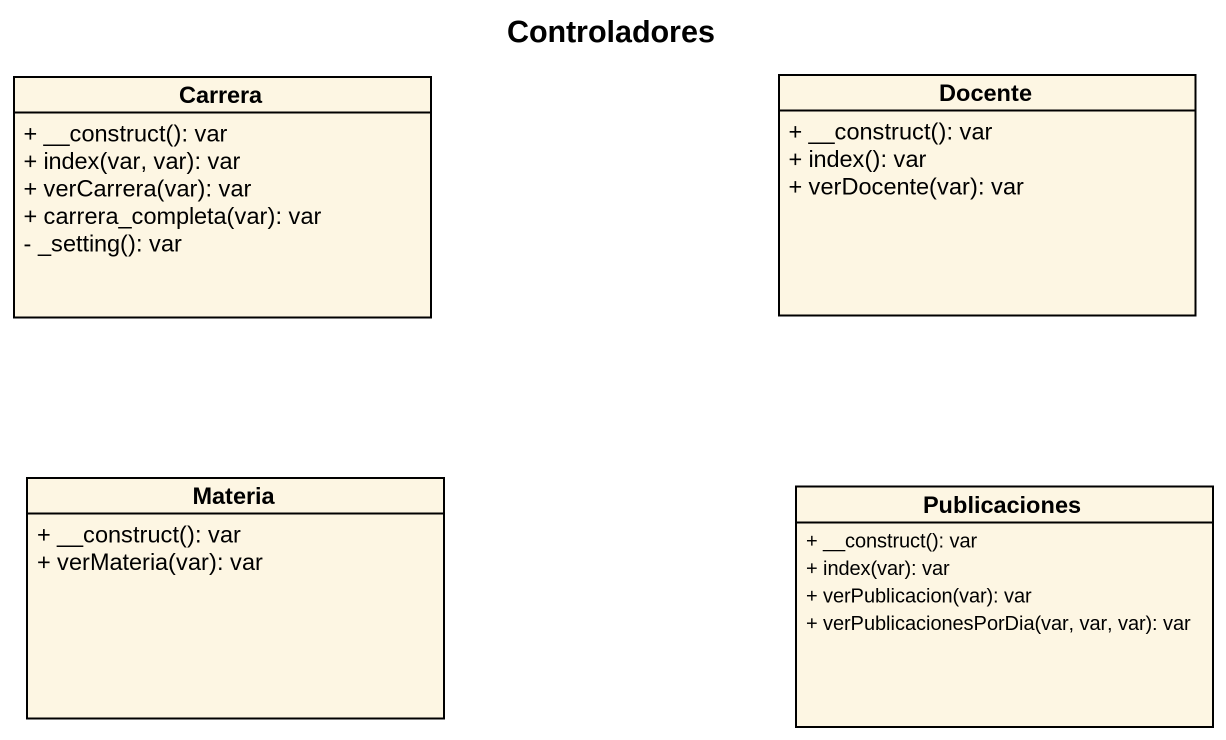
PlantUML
@startuml
title Controladores
hide circle
hide empty members
skinparam classAttributeIconSize 0
class Carrera {
  + __construct(): var
  + index(var, var): var
  + verCarrera(var): var
  + carrera_completa(var): var
  - _setting(): var
}
class Docente {
  + __construct(): var
  + index(): var
  + verDocente(var): var
}
class Materia {
  + __construct(): var
  + verMateria(var): var
}
class Publicaciones {
  + __construct(): var
  + index(var): var
  + verPublicacion(var): var
  + verPublicacionesPorDia(var, var, var): var
}
@enduml
